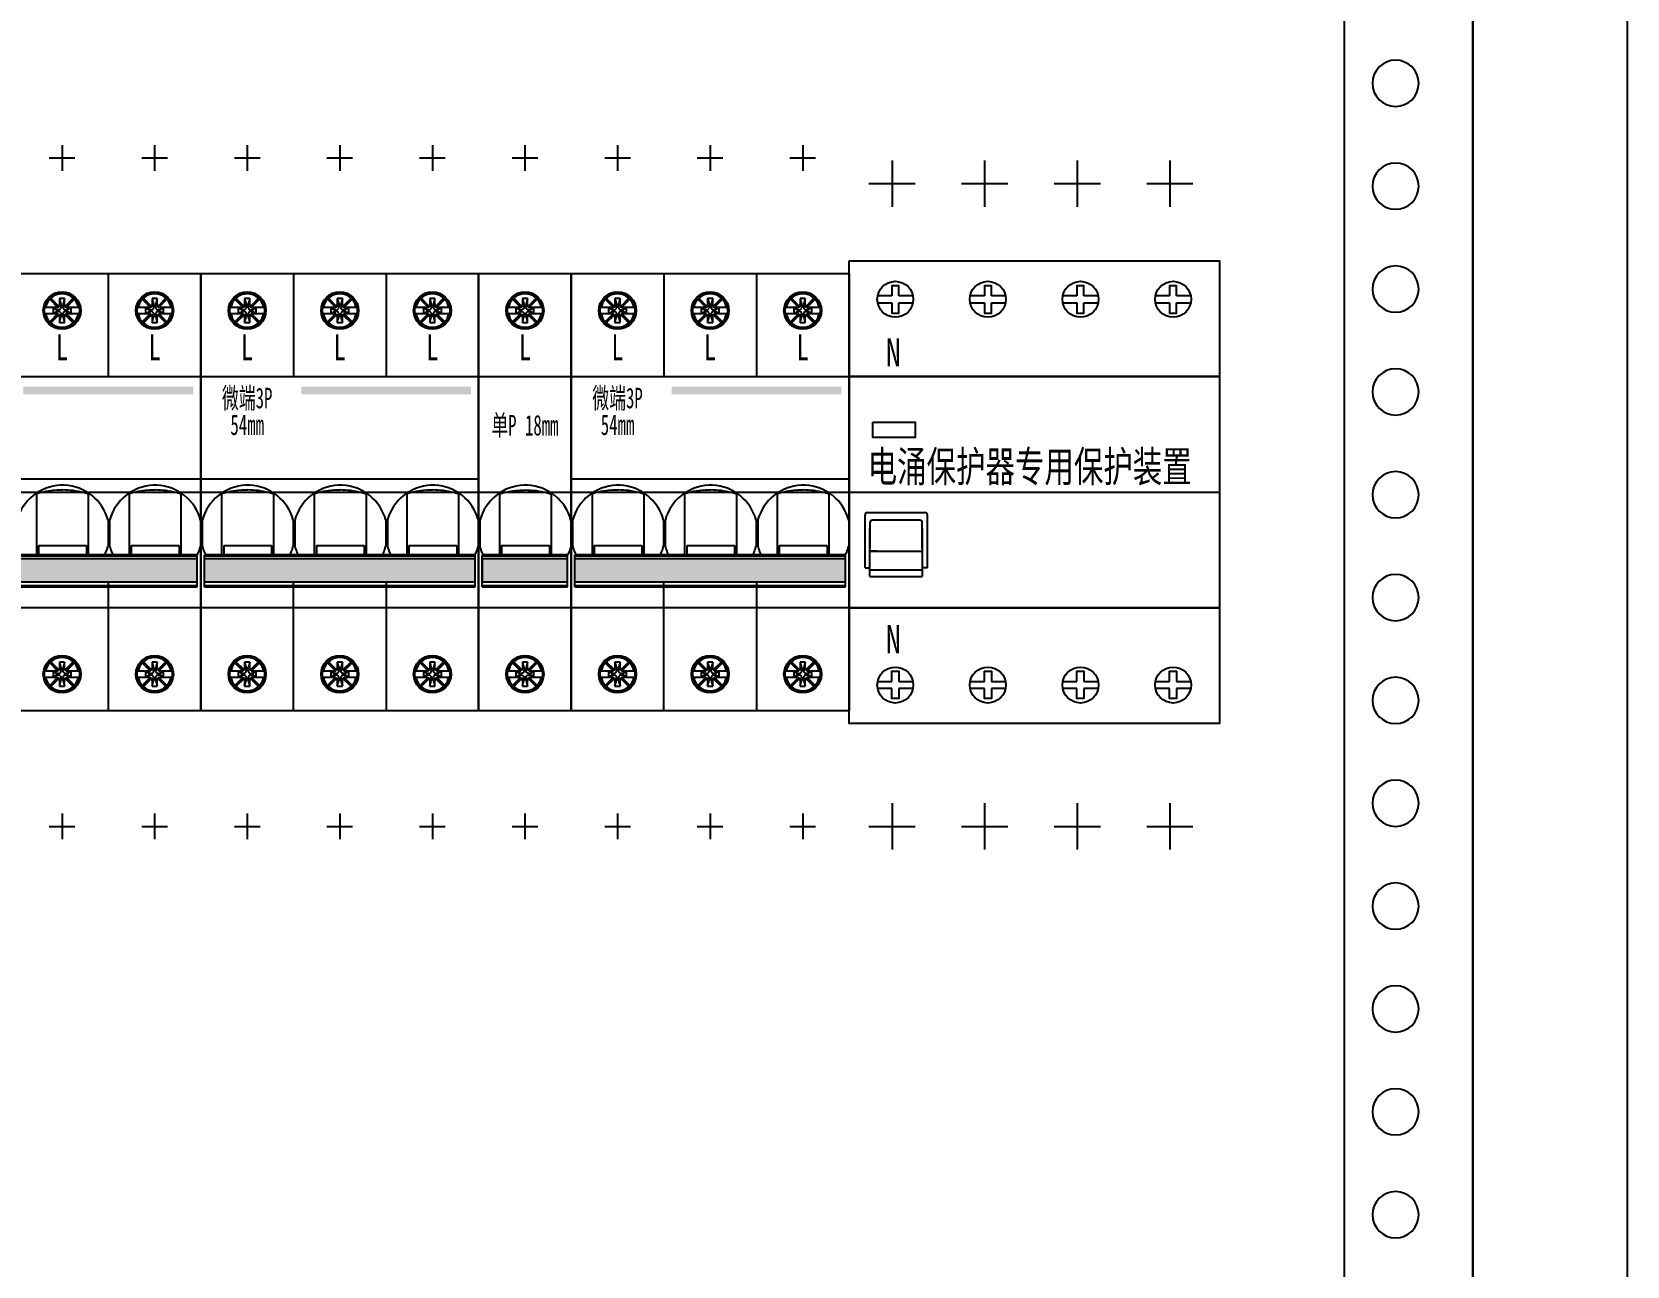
# Model space of a CAD drawing. Extents: x 1629190 to 1629790, y 398012 to 400212.
# Drawn here: x 1629479.8 to 1629789.9, y 398936.9 to 399176.9 of the extents above; entities that cross this region are included whole.
import ezdxf
from ezdxf.enums import TextEntityAlignment as Align

# ---------------------------------------------------------------- set-up
doc = ezdxf.new("R2010")
doc.units = 0
doc.header["$MEASUREMENT"] = 0
for name, color, linetype in [('dian', 7, 'Continuous'), ('LY-JS-BJ', 7, 'Continuous'), ('布置图', 20, 'Continuous'), ('照明平面设备层', 1, 'Continuous')]:
    doc.layers.add(name, color=color, linetype=linetype)
doc.styles.add('-宋体', font='', dxfattribs={"width": 0.65})
doc.styles.add('LY-SJ-元器件', font='', dxfattribs={"width": 0.6, "height": 4})
doc.styles.get('-宋体').set_extended_font_data('NSimSun')
doc.styles.get('LY-SJ-元器件').set_extended_font_data('SimSun')

# ---------------------------------------------------------------- blocks, each defined once
blk = doc.blocks.new('微端3P-54mm-2022.1')
h = blk.add_hatch(color=3)
h.dxf.hatch_style = 1
h.paths.add_polyline_path([(52.5, 19), (52.5, 20.5), (19.5, 20.5), (19.5, 19)])
h = blk.add_hatch(color=0)
h.dxf.hatch_style = 1
h.paths.add_polyline_path([(53.3, -17.47), (53.3, -12.97), (0.7, -12.97), (0.7, -17.47)])
at = {"color": 1}
for p, q in [((9, 67.5), (9, 62.5)), ((27, 67.5), (27, 62.5)), ((45, 67.5), (45, 62.5)), ((6.5, 65), (11.5, 65)), ((24.5, 65), (29.5, 65)), ((42.5, 65), (47.5, 65)), ((0, 0), (54, 0)), ((6.5, -65), (11.5, -65)), ((9, -62.5), (9, -67.5)), ((24.5, -65), (29.5, -65)), ((27, -62.5), (27, -67.5)), ((42.5, -65), (47.5, -65)), ((45, -62.5), (45, -67.5))]:
    blk.add_line(p, q, dxfattribs=at)
at = {"color": 0}
for p, q in [((0, -42.5), (0, 42.5)), ((0, 42.5), (54, 42.5)), ((18, 42.5), (18, 22.5)), ((36, 42.5), (36, 22.5)), ((54, 42.5), (54, -42.5)), ((0, 22.5), (54, 22.5)), ((54, 2.5), (0, 2.5)), ((18, -42.5), (18, -17.47)), ((36, -17.47), (36, -42.5)), ((54, -22.5), (0, -22.5)), ((54, -42.5), (0, -42.5))]:
    blk.add_line(p, q, dxfattribs=at)
at = {"color": 0, "linetype": 'Continuous', "lineweight": 25}
for p, q in [((6.7, 37.82), (6.49, 37.61)), ((6.49, 37.61), (6.6, 37.5)), ((6.6, 37.5), (8.15, 35.95)), ((6.81, 37.71), (6.7, 37.82)), ((8.39, 36.13), (6.81, 37.71)), ((8.5, 37.66), (8.5, 36.46)), ((8.5, 37.66), (8.85, 36.31)), ((9.5, 37.66), (8.5, 37.66)), ((9.5, 37.66), (9.15, 36.31)), ((9.5, 36.46), (9.5, 37.66)), ((11.19, 37.71), (9.61, 36.13)), ((9.85, 35.95), (11.4, 37.5)), ((11.3, 37.82), (11.19, 37.71)), ((11.51, 37.61), (11.3, 37.82)), ((11.4, 37.5), (11.51, 37.61)), ((24.7, 37.82), (24.49, 37.61)), ((24.49, 37.61), (24.6, 37.5)), ((24.6, 37.5), (26.15, 35.95)), ((24.81, 37.71), (24.7, 37.82)), ((26.39, 36.13), (24.81, 37.71)), ((27.5, 37.66), (26.5, 37.66)), ((26.5, 37.66), (26.5, 36.46)), ((26.5, 37.66), (26.85, 36.31)), ((27.5, 37.66), (27.15, 36.31)), ((27.5, 36.46), (27.5, 37.66)), ((29.19, 37.71), (27.61, 36.13)), ((27.85, 35.95), (29.4, 37.5)), ((29.3, 37.82), (29.19, 37.71)), ((29.51, 37.61), (29.3, 37.82)), ((29.4, 37.5), (29.51, 37.61)), ((42.7, 37.82), (42.49, 37.61)), ((42.49, 37.61), (42.6, 37.5)), ((42.6, 37.5), (44.15, 35.95)), ((42.81, 37.71), (42.7, 37.82)), ((44.39, 36.13), (42.81, 37.71)), ((44.5, 37.66), (44.85, 36.31)), ((45.5, 37.66), (44.5, 37.66)), ((44.5, 37.66), (44.5, 36.46)), ((45.5, 37.66), (45.15, 36.31)), ((45.5, 36.46), (45.5, 37.66)), ((47.19, 37.71), (45.61, 36.13)), ((45.85, 35.95), (47.4, 37.5)), ((47.3, 37.82), (47.19, 37.71)), ((47.51, 37.61), (47.3, 37.82)), ((47.4, 37.5), (47.51, 37.61)), ((5.58, 34.71), (7.95, 34.71)), ((7.95, 35.91), (5.59, 35.91)), ((8.15, 34.67), (6.6, 33.12)), ((6.81, 32.91), (8.39, 34.49)), ((7.25, 35.91), (7.25, 34.71)), ((7.25, 35.91), (8, 35.46)), ((7.25, 34.71), (8, 35.16)), ((8, 35.46), (8, 35.16)), ((8.25, 35.46), (8, 35.46)), ((8, 35.16), (8.25, 35.16)), ((8.5, 36.46), (8.85, 35.96)), ((8.5, 34.16), (8.85, 34.65)), ((8.5, 32.96), (8.85, 34.31)), ((8.5, 34.16), (8.5, 32.96)), ((9.15, 36.31), (8.85, 36.31)), ((8.85, 36.31), (8.85, 35.96)), ((8.85, 34.65), (8.85, 34.31)), ((8.85, 34.31), (9.15, 34.31)), ((9.5, 36.46), (9.15, 35.96)), ((9.15, 35.96), (9.15, 36.31)), ((9.5, 34.16), (9.15, 34.66)), ((9.15, 34.31), (9.15, 34.66)), ((9.15, 34.31), (9.5, 32.96)), ((9.5, 32.96), (9.5, 34.16)), ((9.61, 34.49), (11.19, 32.91)), ((10, 35.46), (9.75, 35.46)), ((9.75, 35.16), (10, 35.16)), ((11.4, 33.12), (9.85, 34.67)), ((10.75, 35.91), (10, 35.46)), ((10, 35.16), (10, 35.46)), ((10.75, 34.71), (10, 35.16)), ((12.42, 35.91), (10.05, 35.91)), ((10.05, 34.71), (12.41, 34.71)), ((10.75, 34.71), (10.75, 35.91)), ((23.58, 34.71), (25.95, 34.71)), ((25.95, 35.91), (23.59, 35.91)), ((26.15, 34.67), (24.6, 33.12)), ((24.81, 32.91), (26.39, 34.49)), ((25.25, 35.91), (25.25, 34.71)), ((25.25, 35.91), (26, 35.46)), ((25.25, 34.71), (26, 35.16)), ((26, 35.46), (26, 35.16)), ((26.25, 35.46), (26, 35.46)), ((26, 35.16), (26.25, 35.16)), ((26.5, 36.46), (26.85, 35.96)), ((26.5, 34.16), (26.85, 34.65)), ((26.5, 32.96), (26.85, 34.31)), ((26.5, 34.16), (26.5, 32.96)), ((26.85, 36.31), (26.85, 35.96)), ((27.15, 36.31), (26.85, 36.31)), ((26.85, 34.65), (26.85, 34.31)), ((26.85, 34.31), (27.15, 34.31)), ((27.5, 36.46), (27.15, 35.96)), ((27.15, 35.96), (27.15, 36.31)), ((27.15, 34.31), (27.15, 34.66)), ((27.5, 34.16), (27.15, 34.66)), ((27.15, 34.31), (27.5, 32.96)), ((27.5, 32.96), (27.5, 34.16)), ((27.61, 34.49), (29.19, 32.91)), ((28, 35.46), (27.75, 35.46)), ((27.75, 35.16), (28, 35.16)), ((29.4, 33.12), (27.85, 34.67)), ((28.75, 35.91), (28, 35.46)), ((28, 35.16), (28, 35.46)), ((28.75, 34.71), (28, 35.16)), ((30.42, 35.91), (28.05, 35.91)), ((28.05, 34.71), (30.41, 34.71)), ((28.75, 34.71), (28.75, 35.91)), ((41.58, 34.71), (43.95, 34.71)), ((43.95, 35.91), (41.59, 35.91)), ((44.15, 34.67), (42.6, 33.12)), ((42.81, 32.91), (44.39, 34.49)), ((43.25, 35.91), (43.25, 34.71)), ((43.25, 35.91), (44, 35.46)), ((43.25, 34.71), (44, 35.16)), ((44, 35.46), (44, 35.16)), ((44.25, 35.46), (44, 35.46)), ((44, 35.16), (44.25, 35.16)), ((44.5, 36.46), (44.85, 35.96)), ((44.5, 34.16), (44.85, 34.65)), ((44.5, 32.96), (44.85, 34.31)), ((44.5, 34.16), (44.5, 32.96)), ((44.85, 36.31), (44.85, 35.96)), ((45.15, 36.31), (44.85, 36.31)), ((44.85, 34.65), (44.85, 34.31)), ((44.85, 34.31), (45.15, 34.31)), ((45.5, 36.46), (45.15, 35.96)), ((45.15, 35.96), (45.15, 36.31)), ((45.15, 34.31), (45.15, 34.66)), ((45.5, 34.16), (45.15, 34.66)), ((45.15, 34.31), (45.5, 32.96)), ((45.5, 32.96), (45.5, 34.16)), ((45.61, 34.49), (47.19, 32.91)), ((46, 35.46), (45.75, 35.46)), ((45.75, 35.16), (46, 35.16)), ((47.4, 33.12), (45.85, 34.67)), ((46.75, 35.91), (46, 35.46)), ((46, 35.16), (46, 35.46)), ((46.75, 34.71), (46, 35.16)), ((48.42, 35.91), (46.05, 35.91)), ((46.05, 34.71), (48.41, 34.71)), ((46.75, 34.71), (46.75, 35.91)), ((6.6, 33.12), (6.49, 33.01)), ((6.49, 33.01), (6.7, 32.8)), ((6.7, 32.8), (6.81, 32.91)), ((8.5, 32.96), (9.5, 32.96)), ((9, 31.81), (9, 32.06)), ((11.19, 32.91), (11.3, 32.8)), ((11.3, 32.8), (11.51, 33.01)), ((11.51, 33.01), (11.4, 33.12)), ((24.6, 33.12), (24.49, 33.01)), ((24.49, 33.01), (24.7, 32.8)), ((24.7, 32.8), (24.81, 32.91)), ((26.5, 32.96), (27.5, 32.96)), ((27, 31.81), (27, 32.06)), ((29.19, 32.91), (29.3, 32.8)), ((29.3, 32.8), (29.51, 33.01)), ((29.51, 33.01), (29.4, 33.12)), ((42.6, 33.12), (42.49, 33.01)), ((42.49, 33.01), (42.7, 32.8)), ((42.7, 32.8), (42.81, 32.91)), ((44.5, 32.96), (45.5, 32.96)), ((45, 31.81), (45, 32.06)), ((47.19, 32.91), (47.3, 32.8)), ((47.3, 32.8), (47.51, 33.01)), ((47.51, 33.01), (47.4, 33.12)), ((4.1, -12.22), (4.1, -0.35)), ((14.1, -0.35), (14.1, -12.22)), ((22.1, -12.22), (22.1, -0.35)), ((32.1, -0.35), (32.1, -12.22)), ((40.1, -12.22), (40.1, -0.35)), ((50.1, -0.35), (50.1, -12.22)), ((0.25, -5.47), (0.25, -10.49)), ((17.95, -5.47), (17.95, -10.49)), ((18.25, -5.47), (18.25, -10.49)), ((35.95, -5.47), (35.95, -10.49)), ((36.25, -5.47), (36.25, -10.49)), ((53.95, -5.47), (53.95, -10.49)), ((53.3, -12.22), (0.7, -12.22)), ((0.7, -18.44), (0.7, -12.22)), ((4.45, -10.38), (4.45, -12.22)), ((4.45, -10.38), (13.75, -10.38)), ((13.75, -10.38), (13.75, -12.22)), ((22.45, -10.38), (22.45, -12.22)), ((22.45, -10.38), (31.75, -10.38)), ((31.75, -10.38), (31.75, -12.22)), ((40.45, -10.38), (40.45, -12.22)), ((40.45, -10.38), (49.75, -10.38)), ((49.75, -10.38), (49.75, -12.22)), ((53.3, -18.44), (53.3, -12.22)), ((53.3, -12.44), (0.7, -12.44)), ((53.3, -12.97), (0.7, -12.97)), ((0.7, -17.47), (53.3, -17.47)), ((0.7, -18.13), (53.3, -18.13)), ((0.7, -18.44), (53.3, -18.44)), ((6.7, -32.89), (6.49, -33.1)), ((6.49, -33.1), (6.6, -33.21)), ((6.6, -33.21), (8.15, -34.76)), ((6.81, -33), (6.7, -32.89)), ((8.39, -34.58), (6.81, -33)), ((8.5, -33.05), (8.85, -34.4)), ((9.5, -33.05), (8.5, -33.05)), ((8.5, -33.05), (8.5, -34.25)), ((9.5, -33.05), (9.15, -34.4)), ((9.5, -34.25), (9.5, -33.05)), ((11.19, -33), (9.61, -34.58)), ((9.85, -34.76), (11.4, -33.21)), ((11.3, -32.89), (11.19, -33)), ((11.51, -33.1), (11.3, -32.89)), ((11.4, -33.21), (11.51, -33.1)), ((24.7, -32.89), (24.49, -33.1)), ((24.49, -33.1), (24.6, -33.21)), ((24.6, -33.21), (26.15, -34.76)), ((24.81, -33), (24.7, -32.89)), ((26.39, -34.58), (24.81, -33)), ((26.5, -33.05), (26.5, -34.25)), ((27.5, -33.05), (26.5, -33.05)), ((26.5, -33.05), (26.85, -34.4)), ((27.5, -33.05), (27.15, -34.4)), ((27.5, -34.25), (27.5, -33.05)), ((29.19, -33), (27.61, -34.58)), ((27.85, -34.76), (29.4, -33.21)), ((29.3, -32.89), (29.19, -33)), ((29.51, -33.1), (29.3, -32.89)), ((29.4, -33.21), (29.51, -33.1)), ((42.7, -32.89), (42.49, -33.1)), ((42.49, -33.1), (42.6, -33.21)), ((42.6, -33.21), (44.15, -34.76)), ((42.81, -33), (42.7, -32.89)), ((44.39, -34.58), (42.81, -33)), ((44.5, -33.05), (44.85, -34.4)), ((45.5, -33.05), (44.5, -33.05)), ((44.5, -33.05), (44.5, -34.25)), ((45.5, -33.05), (45.15, -34.4)), ((45.5, -34.25), (45.5, -33.05)), ((47.19, -33), (45.61, -34.58)), ((45.85, -34.76), (47.4, -33.21)), ((47.3, -32.89), (47.19, -33)), ((47.51, -33.1), (47.3, -32.89)), ((47.4, -33.21), (47.51, -33.1)), ((5.58, -36), (7.95, -36)), ((7.95, -34.8), (5.59, -34.8)), ((8.15, -36.04), (6.6, -37.59)), ((6.81, -37.8), (8.39, -36.22)), ((7.25, -34.8), (7.25, -36)), ((7.25, -34.8), (8, -35.25)), ((7.25, -36), (8, -35.55)), ((8, -35.25), (8, -35.55)), ((8.25, -35.25), (8, -35.25)), ((8, -35.55), (8.25, -35.55)), ((8.5, -34.25), (8.85, -34.75)), ((8.5, -36.55), (8.85, -36.05)), ((8.5, -37.75), (8.85, -36.4)), ((8.5, -36.55), (8.5, -37.75)), ((9.15, -34.4), (8.85, -34.4)), ((8.85, -34.4), (8.85, -34.75)), ((8.85, -36.05), (8.85, -36.4)), ((8.85, -36.4), (9.15, -36.4)), ((9.5, -34.25), (9.15, -34.75)), ((9.15, -34.75), (9.15, -34.4)), ((9.5, -36.55), (9.15, -36.05)), ((9.15, -36.4), (9.15, -36.05)), ((9.15, -36.4), (9.5, -37.75)), ((9.5, -37.75), (9.5, -36.55)), ((9.61, -36.22), (11.19, -37.8)), ((10, -35.25), (9.75, -35.25)), ((9.75, -35.55), (10, -35.55)), ((11.4, -37.59), (9.85, -36.04)), ((10.75, -34.8), (10, -35.25)), ((10, -35.55), (10, -35.25)), ((10.75, -36), (10, -35.55)), ((12.42, -34.8), (10.05, -34.8)), ((10.05, -36), (12.41, -36)), ((10.75, -36), (10.75, -34.8)), ((23.58, -36), (25.95, -36)), ((25.95, -34.8), (23.59, -34.8)), ((26.15, -36.04), (24.6, -37.59)), ((24.81, -37.8), (26.39, -36.22)), ((25.25, -34.8), (25.25, -36)), ((25.25, -34.8), (26, -35.25)), ((25.25, -36), (26, -35.55)), ((26, -35.25), (26, -35.55)), ((26.25, -35.25), (26, -35.25)), ((26, -35.55), (26.25, -35.55)), ((26.5, -34.25), (26.85, -34.75)), ((26.5, -36.55), (26.85, -36.05)), ((26.5, -37.75), (26.85, -36.4)), ((26.5, -36.55), (26.5, -37.75)), ((27.15, -34.4), (26.85, -34.4)), ((26.85, -34.4), (26.85, -34.75)), ((26.85, -36.05), (26.85, -36.4)), ((26.85, -36.4), (27.15, -36.4)), ((27.5, -34.25), (27.15, -34.75)), ((27.15, -34.75), (27.15, -34.4)), ((27.15, -36.4), (27.15, -36.05)), ((27.5, -36.55), (27.15, -36.05)), ((27.15, -36.4), (27.5, -37.75)), ((27.5, -37.75), (27.5, -36.55)), ((27.61, -36.22), (29.19, -37.8)), ((28, -35.25), (27.75, -35.25)), ((27.75, -35.55), (28, -35.55)), ((29.4, -37.59), (27.85, -36.04)), ((28.75, -34.8), (28, -35.25)), ((28, -35.55), (28, -35.25)), ((28.75, -36), (28, -35.55)), ((30.42, -34.8), (28.05, -34.8)), ((28.05, -36), (30.41, -36)), ((28.75, -36), (28.75, -34.8)), ((41.58, -36), (43.95, -36)), ((43.95, -34.8), (41.59, -34.8)), ((44.15, -36.04), (42.6, -37.59)), ((42.81, -37.8), (44.39, -36.22)), ((43.25, -34.8), (44, -35.25)), ((43.25, -34.8), (43.25, -36)), ((43.25, -36), (44, -35.55)), ((44, -35.25), (44, -35.55)), ((44.25, -35.25), (44, -35.25)), ((44, -35.55), (44.25, -35.55)), ((44.5, -34.25), (44.85, -34.75)), ((44.5, -36.55), (44.85, -36.05)), ((44.5, -37.75), (44.85, -36.4)), ((44.5, -36.55), (44.5, -37.75)), ((44.85, -34.4), (44.85, -34.75)), ((45.15, -34.4), (44.85, -34.4)), ((44.85, -36.05), (44.85, -36.4)), ((44.85, -36.4), (45.15, -36.4)), ((45.5, -34.25), (45.15, -34.75)), ((45.15, -34.75), (45.15, -34.4)), ((45.15, -36.4), (45.15, -36.05)), ((45.5, -36.55), (45.15, -36.05)), ((45.15, -36.4), (45.5, -37.75)), ((45.5, -37.75), (45.5, -36.55)), ((45.61, -36.22), (47.19, -37.8)), ((46, -35.25), (45.75, -35.25)), ((45.75, -35.55), (46, -35.55)), ((47.4, -37.59), (45.85, -36.04)), ((46.75, -34.8), (46, -35.25)), ((46, -35.55), (46, -35.25)), ((46.75, -36), (46, -35.55)), ((48.42, -34.8), (46.05, -34.8)), ((46.05, -36), (48.41, -36)), ((46.75, -36), (46.75, -34.8)), ((6.6, -37.59), (6.49, -37.7)), ((6.49, -37.7), (6.7, -37.91)), ((6.7, -37.91), (6.81, -37.8)), ((8.5, -37.75), (9.5, -37.75)), ((9, -38.9), (9, -38.65)), ((11.19, -37.8), (11.3, -37.91)), ((11.3, -37.91), (11.51, -37.7)), ((11.51, -37.7), (11.4, -37.59)), ((24.6, -37.59), (24.49, -37.7)), ((24.49, -37.7), (24.7, -37.91)), ((24.7, -37.91), (24.81, -37.8)), ((26.5, -37.75), (27.5, -37.75)), ((27, -38.9), (27, -38.65)), ((29.19, -37.8), (29.3, -37.91)), ((29.3, -37.91), (29.51, -37.7)), ((29.51, -37.7), (29.4, -37.59)), ((42.6, -37.59), (42.49, -37.7)), ((42.49, -37.7), (42.7, -37.91)), ((42.7, -37.91), (42.81, -37.8)), ((44.5, -37.75), (45.5, -37.75)), ((45, -38.9), (45, -38.65)), ((47.19, -37.8), (47.3, -37.91)), ((47.3, -37.91), (47.51, -37.7)), ((47.51, -37.7), (47.4, -37.59))]:
    blk.add_line(p, q, dxfattribs=at)
at = {"color": 0}
for centre, radius in [((9, 35.31), 3.64), ((9, 35.31), 3.39), ((27, 35.31), 3.64), ((27, 35.31), 3.39), ((45, 35.31), 3.64), ((45, 35.31), 3.39), ((9, -35.4), 3.64), ((9, -35.4), 3.39), ((27, -35.4), 3.64), ((27, -35.4), 3.39), ((45, -35.4), 3.64), ((45, -35.4), 3.39)]:
    blk.add_circle(centre, radius, dxfattribs=at)
at = {"color": 0, "linetype": 'Continuous', "lineweight": 25}
for centre in [(9, 35.31), (27, 35.31), (45, 35.31), (9, -35.4), (27, -35.4), (45, -35.4)]:
    blk.add_circle(centre, 3.5, dxfattribs=at)
for centre, radius, start, end in [((9, 35.31), 3.25, 137.6454, 169.3613), ((9, 35.31), 3.25, 47.6454, 132.3546), ((9, 35.31), 3.25, 10.6387, 42.3546), ((27, 35.31), 3.25, 137.6454, 169.3613), ((27, 35.31), 3.25, 47.6454, 132.3546), ((27, 35.31), 3.25, 10.6387, 42.3546), ((45, 35.31), 3.25, 137.6454, 169.3613), ((45, 35.31), 3.25, 47.6454, 132.3546), ((45, 35.31), 3.25, 10.6387, 42.3546), ((9, 35.31), 3.25, 190.6387, 222.3546), ((7.95, 36.46), 0.552, 270, 360), ((7.95, 34.16), 0.552, 0, 90), ((8.06, 37.76), 2.31, 274.6869, 276.011), ((8.06, 32.85), 2.31, 83.234, 85.2255), ((8.18, 36.73), 1.27, 275.7409, 278.1372), ((8.23, 34.32), 0.834, 77.8753, 83.3489), ((8.25, 36.21), 0.747, 278.1332, 282.1859), ((8.31, 35.96), 0.494, 282.0203, 298.836), ((8.3, 34.65), 0.5, 58.0737, 77.8061), ((8.23, 36.09), 0.641, 299.0084, 316.9423), ((8.23, 34.53), 0.636, 37.8376, 58.3835), ((8.33, 36), 0.506, 316.5183, 337.4465), ((8.35, 34.62), 0.49, 22.029, 37.4855), ((8.03, 36.13), 0.834, 337.6013, 343.0532), ((8.11, 34.52), 0.747, 18.1694, 22.2379), ((7.61, 34.36), 1.27, 15.7681, 18.1735), ((6.62, 36.56), 2.31, 342.9388, 344.9228), ((6.61, 34.07), 2.31, 14.7102, 16.0393), ((11.38, 36.56), 2.31, 195.0773, 196.4013), ((11.38, 34.06), 2.31, 162.9388, 164.9228), ((10.39, 36.26), 1.27, 196.1312, 198.5273), ((9.97, 34.49), 0.834, 157.6013, 163.0532), ((9.89, 36.09), 0.747, 198.5233, 202.5755), ((9.65, 35.99), 0.49, 202.3673, 217.7617), ((9.67, 34.62), 0.506, 136.5183, 157.4465), ((9.77, 36.09), 0.636, 218.1132, 238.5766), ((9.77, 34.53), 0.641, 119.0082, 136.9423), ((9.7, 35.97), 0.5, 238.269, 257.922), ((9.69, 34.65), 0.494, 102.021, 118.8359), ((10.05, 36.46), 0.552, 180, 270), ((10.05, 34.16), 0.552, 90, 180), ((9.77, 36.3), 0.834, 257.9903, 263.442), ((9.75, 34.41), 0.747, 98.1342, 102.1867), ((9.82, 33.89), 1.27, 95.7421, 98.1383), ((9.94, 37.76), 2.31, 263.3277, 265.3115), ((9.94, 32.85), 2.31, 94.6881, 96.0122), ((9, 35.31), 3.25, 317.6454, 349.3613), ((27, 35.31), 3.25, 190.6387, 222.3546), ((25.95, 36.46), 0.552, 270, 360), ((25.95, 34.16), 0.552, 0, 90), ((26.06, 37.76), 2.31, 274.6869, 276.011), ((26.06, 32.85), 2.31, 83.234, 85.2255), ((26.18, 36.73), 1.27, 275.7409, 278.1372), ((26.23, 34.32), 0.834, 77.8753, 83.3489), ((26.25, 36.21), 0.747, 278.1332, 282.1859), ((26.31, 35.96), 0.494, 282.0203, 298.836), ((26.3, 34.65), 0.5, 58.0737, 77.8061), ((26.23, 36.09), 0.641, 299.0084, 316.9423), ((26.23, 34.53), 0.636, 37.8376, 58.3835), ((26.33, 36), 0.506, 316.5183, 337.4465), ((26.35, 34.62), 0.49, 22.029, 37.4855), ((26.03, 36.13), 0.834, 337.6013, 343.0532), ((26.11, 34.52), 0.747, 18.1694, 22.2379), ((25.61, 34.36), 1.27, 15.7681, 18.1735), ((24.62, 36.56), 2.31, 342.9388, 344.9228), ((24.61, 34.07), 2.31, 14.7102, 16.0393), ((29.38, 36.56), 2.31, 195.0773, 196.4013), ((29.38, 34.06), 2.31, 162.9388, 164.9228), ((28.39, 36.26), 1.27, 196.1312, 198.5273), ((27.97, 34.49), 0.834, 157.6013, 163.0532), ((27.89, 36.09), 0.747, 198.5233, 202.5755), ((27.65, 35.99), 0.49, 202.3673, 217.7617), ((27.67, 34.62), 0.506, 136.5183, 157.4465), ((27.77, 36.09), 0.636, 218.1132, 238.5766), ((27.77, 34.53), 0.641, 119.0082, 136.9423), ((27.7, 35.97), 0.5, 238.269, 257.922), ((27.69, 34.65), 0.494, 102.021, 118.8359), ((28.05, 36.46), 0.552, 180, 270), ((28.05, 34.16), 0.552, 90, 180), ((27.77, 36.3), 0.834, 257.9903, 263.442), ((27.75, 34.41), 0.747, 98.1342, 102.1867), ((27.82, 33.89), 1.27, 95.7421, 98.1383), ((27.94, 37.76), 2.31, 263.3277, 265.3115), ((27.94, 32.85), 2.31, 94.6881, 96.0122), ((27, 35.31), 3.25, 317.6454, 349.3613), ((45, 35.31), 3.25, 190.6387, 222.3546), ((43.95, 36.46), 0.552, 270, 360), ((43.95, 34.16), 0.552, 0, 90), ((44.06, 37.76), 2.31, 274.6869, 276.011), ((44.06, 32.85), 2.31, 83.234, 85.2255), ((44.18, 36.73), 1.27, 275.7409, 278.1372), ((44.23, 34.32), 0.834, 77.8753, 83.3489), ((44.25, 36.21), 0.747, 278.1332, 282.1859), ((44.31, 35.96), 0.494, 282.0203, 298.836), ((44.3, 34.65), 0.5, 58.0737, 77.8061), ((44.23, 36.09), 0.641, 299.0084, 316.9423), ((44.23, 34.53), 0.636, 37.8376, 58.3835), ((44.33, 36), 0.506, 316.5183, 337.4465), ((44.35, 34.62), 0.49, 22.029, 37.4855), ((44.03, 36.13), 0.834, 337.6013, 343.0532), ((44.11, 34.52), 0.747, 18.1694, 22.2379), ((43.61, 34.36), 1.27, 15.7681, 18.1735), ((42.62, 36.56), 2.31, 342.9388, 344.9228), ((42.61, 34.07), 2.31, 14.7102, 16.0393), ((47.38, 36.56), 2.31, 195.0773, 196.4013), ((47.38, 34.06), 2.31, 162.9388, 164.9228), ((46.39, 36.26), 1.27, 196.1312, 198.5273), ((45.97, 34.49), 0.834, 157.6013, 163.0532), ((45.89, 36.09), 0.747, 198.5233, 202.5755), ((45.65, 35.99), 0.49, 202.3673, 217.7617), ((45.67, 34.62), 0.506, 136.5183, 157.4465), ((45.77, 36.09), 0.636, 218.1132, 238.5766), ((45.77, 34.53), 0.641, 119.0082, 136.9423), ((45.7, 35.97), 0.5, 238.269, 257.922), ((45.69, 34.65), 0.494, 102.021, 118.8359), ((46.05, 36.46), 0.552, 180, 270), ((46.05, 34.16), 0.552, 90, 180), ((45.77, 36.3), 0.834, 257.9903, 263.442), ((45.75, 34.41), 0.747, 98.1342, 102.1867), ((45.82, 33.89), 1.27, 95.7421, 98.1383), ((45.94, 37.76), 2.31, 263.3277, 265.3115), ((45.94, 32.85), 2.31, 94.6881, 96.0122), ((45, 35.31), 3.25, 317.6454, 349.3613), ((9, 35.31), 3.25, 227.6454, 312.3546), ((27, 35.31), 3.25, 227.6454, 312.3546), ((45, 35.31), 3.25, 227.6454, 312.3546), ((9.14, -7.83), 9.19, 87.8849, 160.4296), ((8.91, -15.23), 15.64, 94.6966, 107.9265), ((9.1, -16.72), 17.13, 89.9904, 94.9002), ((9.13, -16.15), 16.57, 75.7297, 90.1184), ((9.04, -7.86), 9.23, 15.0474, 87.2502), ((27.14, -7.83), 9.19, 87.8849, 160.4296), ((26.91, -15.23), 15.64, 94.6966, 107.9265), ((27.1, -16.72), 17.13, 89.9904, 94.9002), ((27.13, -16.15), 16.57, 75.7297, 90.1184), ((27.04, -7.86), 9.23, 15.0474, 87.2502), ((45.14, -7.83), 9.19, 87.8849, 160.4296), ((44.91, -15.23), 15.64, 94.6966, 107.9265), ((45.1, -16.72), 17.13, 89.9904, 94.9002), ((45.13, -16.15), 16.57, 75.7297, 90.1184), ((45.04, -7.86), 9.23, 15.0474, 87.2502), ((10, -12.56), 12.88, 72.7867, 75.5196), ((5.82, -26.43), 27.36, 72.3845, 73.0215), ((28, -12.56), 12.88, 72.7867, 75.5196), ((23.82, -26.43), 27.36, 72.3845, 73.0215), ((46, -12.56), 12.88, 72.7867, 75.5196), ((41.82, -26.43), 27.36, 72.3845, 73.0215), ((9.37, -7.98), 9.46, 160.057, 164.6179), ((27.37, -7.98), 9.46, 160.057, 164.6179), ((45.37, -7.98), 9.46, 160.057, 164.6179), ((29.64, -1.83), 30.64, 196.4297, 196.8694), ((16.57, -5.82), 16.98, 196.781, 197.5735), ((10.04, -7.88), 10.13, 197.5731, 198.8992), ((6.94, -8.95), 6.85, 198.859, 201.3043), ((4.95, -9.74), 4.71, 201.1482, 208.2485), ((13.72, -5.01), 14.67, 208.3279, 209.4703), ((7.43, -6.37), 11.43, 329.2292, 329.8147), ((13.65, -9.95), 4.27, 329.3774, 337.9794), ((11.23, -8.97), 6.88, 337.958, 342.3373), ((5.6, -7.13), 12.8, 342.1258, 343.1767), ((-11.74, -1.89), 30.91, 343.1981, 343.8522), ((47.64, -1.83), 30.64, 196.4297, 196.8694), ((34.57, -5.82), 16.98, 196.781, 197.5735), ((28.04, -7.88), 10.13, 197.5731, 198.8992), ((24.94, -8.95), 6.85, 198.859, 201.3043), ((22.95, -9.74), 4.71, 201.1482, 208.2485), ((31.72, -5.01), 14.67, 208.3279, 209.4703), ((25.43, -6.37), 11.43, 329.2292, 329.8147), ((31.65, -9.95), 4.27, 329.3774, 337.9794), ((29.23, -8.97), 6.88, 337.958, 342.3373), ((23.6, -7.13), 12.8, 342.1258, 343.1767), ((6.26, -1.89), 30.91, 343.1981, 343.8522), ((65.64, -1.83), 30.64, 196.4297, 196.8694), ((52.57, -5.82), 16.98, 196.781, 197.5735), ((46.04, -7.88), 10.13, 197.5731, 198.8992), ((42.94, -8.95), 6.85, 198.859, 201.3043), ((40.95, -9.74), 4.71, 201.1482, 208.2485), ((49.72, -5.01), 14.67, 208.3279, 209.4703), ((43.43, -6.37), 11.43, 329.2292, 329.8147), ((49.65, -9.95), 4.27, 329.3774, 337.9794), ((47.23, -8.97), 6.88, 337.958, 342.3373), ((41.6, -7.13), 12.8, 342.1258, 343.1767), ((24.26, -1.89), 30.91, 343.1981, 343.8522), ((9, -35.4), 3.25, 137.6454, 169.3613), ((9, -35.4), 3.25, 47.6454, 132.3546), ((9, -35.4), 3.25, 10.6387, 42.3546), ((27, -35.4), 3.25, 137.6454, 169.3613), ((27, -35.4), 3.25, 47.6454, 132.3546), ((27, -35.4), 3.25, 10.6387, 42.3546), ((45, -35.4), 3.25, 137.6454, 169.3613), ((45, -35.4), 3.25, 47.6454, 132.3546), ((45, -35.4), 3.25, 10.6387, 42.3546), ((9, -35.4), 3.25, 190.6387, 222.3546), ((7.95, -34.25), 0.552, 270, 360), ((7.95, -36.55), 0.552, 0, 90), ((8.06, -32.94), 2.31, 274.6869, 276.011), ((8.06, -37.85), 2.31, 83.234, 85.2255), ((8.18, -33.98), 1.27, 275.7409, 278.1372), ((8.23, -36.39), 0.834, 77.8753, 83.3489), ((8.25, -34.5), 0.747, 278.1332, 282.1859), ((8.31, -34.74), 0.494, 282.0203, 298.836), ((8.3, -36.06), 0.5, 58.0737, 77.8061), ((8.23, -34.62), 0.641, 299.0084, 316.9423), ((8.23, -36.18), 0.636, 37.8376, 58.3835), ((8.33, -34.71), 0.506, 316.5183, 337.4465), ((8.35, -36.08), 0.49, 22.029, 37.4855), ((8.03, -34.58), 0.834, 337.6013, 343.0532), ((8.11, -36.18), 0.747, 18.1694, 22.2379), ((7.61, -36.35), 1.27, 15.7681, 18.1735), ((6.62, -34.15), 2.31, 342.9388, 344.9228), ((6.61, -36.64), 2.31, 14.7102, 16.0393), ((11.38, -34.15), 2.31, 195.0773, 196.4013), ((11.38, -36.65), 2.31, 162.9388, 164.9228), ((10.39, -34.45), 1.27, 196.1312, 198.5273), ((9.97, -36.21), 0.834, 157.6013, 163.0532), ((9.89, -34.61), 0.747, 198.5233, 202.5755), ((9.65, -34.71), 0.49, 202.3673, 217.7617), ((9.67, -36.09), 0.506, 136.5183, 157.4465), ((9.77, -34.62), 0.636, 218.1132, 238.5766), ((9.77, -36.18), 0.641, 119.0082, 136.9423), ((9.7, -34.74), 0.5, 238.269, 257.922), ((9.69, -36.05), 0.494, 102.021, 118.8359), ((10.05, -34.25), 0.552, 180, 270), ((10.05, -36.55), 0.552, 90, 180), ((9.77, -34.41), 0.834, 257.9903, 263.442), ((9.75, -36.3), 0.747, 98.1342, 102.1867), ((9.82, -36.82), 1.27, 95.7421, 98.1383), ((9.94, -32.94), 2.31, 263.3277, 265.3115), ((9.94, -37.85), 2.31, 94.6881, 96.0122), ((9, -35.4), 3.25, 317.6454, 349.3613), ((27, -35.4), 3.25, 190.6387, 222.3546), ((25.95, -34.25), 0.552, 270, 360), ((25.95, -36.55), 0.552, 0, 90), ((26.06, -32.94), 2.31, 274.6869, 276.011), ((26.06, -37.85), 2.31, 83.234, 85.2255), ((26.18, -33.98), 1.27, 275.7409, 278.1372), ((26.23, -36.39), 0.834, 77.8753, 83.3489), ((26.25, -34.5), 0.747, 278.1332, 282.1859), ((26.31, -34.74), 0.494, 282.0203, 298.836), ((26.3, -36.06), 0.5, 58.0737, 77.8061), ((26.23, -34.62), 0.641, 299.0084, 316.9423), ((26.23, -36.18), 0.636, 37.8376, 58.3835), ((26.33, -34.71), 0.506, 316.5183, 337.4465), ((26.35, -36.08), 0.49, 22.029, 37.4855), ((26.03, -34.58), 0.834, 337.6013, 343.0532), ((26.11, -36.18), 0.747, 18.1694, 22.2379), ((25.61, -36.35), 1.27, 15.7681, 18.1735), ((24.62, -34.15), 2.31, 342.9388, 344.9228), ((24.61, -36.64), 2.31, 14.7102, 16.0393), ((29.38, -34.15), 2.31, 195.0773, 196.4013), ((29.38, -36.65), 2.31, 162.9388, 164.9228), ((28.39, -34.45), 1.27, 196.1312, 198.5273), ((27.97, -36.21), 0.834, 157.6013, 163.0532), ((27.89, -34.61), 0.747, 198.5233, 202.5755), ((27.65, -34.71), 0.49, 202.3673, 217.7617), ((27.67, -36.09), 0.506, 136.5183, 157.4465), ((27.77, -34.62), 0.636, 218.1132, 238.5766), ((27.77, -36.18), 0.641, 119.0082, 136.9423), ((27.7, -34.74), 0.5, 238.269, 257.922), ((27.69, -36.05), 0.494, 102.021, 118.8359), ((28.05, -34.25), 0.552, 180, 270), ((28.05, -36.55), 0.552, 90, 180), ((27.77, -34.41), 0.834, 257.9903, 263.442), ((27.75, -36.3), 0.747, 98.1342, 102.1867), ((27.82, -36.82), 1.27, 95.7421, 98.1383), ((27.94, -32.94), 2.31, 263.3277, 265.3115), ((27.94, -37.85), 2.31, 94.6881, 96.0122), ((27, -35.4), 3.25, 317.6454, 349.3613), ((45, -35.4), 3.25, 190.6387, 222.3546), ((43.95, -34.25), 0.552, 270, 360), ((43.95, -36.55), 0.552, 0, 90), ((44.06, -32.94), 2.31, 274.6869, 276.011), ((44.06, -37.85), 2.31, 83.234, 85.2255), ((44.18, -33.98), 1.27, 275.7409, 278.1372), ((44.23, -36.39), 0.834, 77.8753, 83.3489), ((44.25, -34.5), 0.747, 278.1332, 282.1859), ((44.31, -34.74), 0.494, 282.0203, 298.836), ((44.3, -36.06), 0.5, 58.0737, 77.8061), ((44.23, -34.62), 0.641, 299.0084, 316.9423), ((44.23, -36.18), 0.636, 37.8376, 58.3835), ((44.33, -34.71), 0.506, 316.5183, 337.4465), ((44.35, -36.08), 0.49, 22.029, 37.4855), ((44.03, -34.58), 0.834, 337.6013, 343.0532), ((44.11, -36.18), 0.747, 18.1694, 22.2379), ((43.61, -36.35), 1.27, 15.7681, 18.1735), ((42.62, -34.15), 2.31, 342.9388, 344.9228), ((42.61, -36.64), 2.31, 14.7102, 16.0393), ((47.38, -34.15), 2.31, 195.0773, 196.4013), ((47.38, -36.65), 2.31, 162.9388, 164.9228), ((46.39, -34.45), 1.27, 196.1312, 198.5273), ((45.97, -36.21), 0.834, 157.6013, 163.0532), ((45.89, -34.61), 0.747, 198.5233, 202.5755), ((45.65, -34.71), 0.49, 202.3673, 217.7617), ((45.67, -36.09), 0.506, 136.5183, 157.4465), ((45.77, -34.62), 0.636, 218.1132, 238.5766), ((45.77, -36.18), 0.641, 119.0082, 136.9423), ((45.7, -34.74), 0.5, 238.269, 257.922), ((45.69, -36.05), 0.494, 102.021, 118.8359), ((46.05, -34.25), 0.552, 180, 270), ((46.05, -36.55), 0.552, 90, 180), ((45.77, -34.41), 0.834, 257.9903, 263.442), ((45.75, -36.3), 0.747, 98.1342, 102.1867), ((45.82, -36.82), 1.27, 95.7421, 98.1383), ((45.94, -32.94), 2.31, 263.3277, 265.3115), ((45.94, -37.85), 2.31, 94.6881, 96.0122), ((45, -35.4), 3.25, 317.6454, 349.3613), ((9, -35.4), 3.25, 227.6454, 312.3546), ((27, -35.4), 3.25, 227.6454, 312.3546), ((45, -35.4), 3.25, 227.6454, 312.3546)]:
    blk.add_arc(centre, radius, start, end, dxfattribs=at)
at = {"color": 0, "style": 'LY-SJ-元器件', "width": 0.7}
for p in [(9, 28.16), (27, 28.16), (45, 28.16)]:
    blk.add_text('L', height=5, dxfattribs=at).set_placement(p, align=Align.MIDDLE)
at = {"color": 1, "style": 'LY-SJ-元器件', "width": 0.6}
for s, p in [('微端3P', (9, 18.37)), ('54mm', (9, 13.08))]:
    blk.add_text(s, height=4, dxfattribs=at).set_placement(p, align=Align.MIDDLE)
blk = doc.blocks.new('微端1P-18mm-2022.1')
h = blk.add_hatch(color=0)
h.dxf.hatch_style = 1
h.paths.add_polyline_path([(17.3, -17.47), (17.3, -12.97), (0.7, -12.97), (0.7, -17.47)])
at = {"color": 1}
for p, q in [((9, 67.5), (9, 62.5)), ((6.5, 65), (11.5, 65)), ((0, 0), (18, 0)), ((6.5, -65), (11.5, -65)), ((9, -62.5), (9, -67.5))]:
    blk.add_line(p, q, dxfattribs=at)
at = {"color": 0}
for p, q in [((0, -42.5), (0, 42.5)), ((0, 42.5), (18, 42.5)), ((18, 42.5), (18, -42.5)), ((0, 22.5), (18, 22.5)), ((18, -22.5), (0, -22.5)), ((18, -42.5), (0, -42.5))]:
    blk.add_line(p, q, dxfattribs=at)
at = {"color": 0, "linetype": 'Continuous', "lineweight": 25}
for p, q in [((6.7, 37.82), (6.49, 37.61)), ((6.49, 37.61), (6.6, 37.5)), ((6.6, 37.5), (8.15, 35.95)), ((6.81, 37.71), (6.7, 37.82)), ((8.39, 36.13), (6.81, 37.71)), ((8.5, 37.66), (8.85, 36.31)), ((8.5, 37.66), (8.5, 36.46)), ((9.5, 37.66), (8.5, 37.66)), ((9.5, 37.66), (9.15, 36.31)), ((9.5, 36.46), (9.5, 37.66)), ((11.19, 37.71), (9.61, 36.13)), ((9.85, 35.95), (11.4, 37.5)), ((11.3, 37.82), (11.19, 37.71)), ((11.51, 37.61), (11.3, 37.82)), ((11.4, 37.5), (11.51, 37.61)), ((5.58, 34.71), (7.95, 34.71)), ((7.95, 35.91), (5.59, 35.91)), ((8.15, 34.67), (6.6, 33.12)), ((6.81, 32.91), (8.39, 34.49)), ((7.25, 35.91), (7.25, 34.71)), ((7.25, 35.91), (8, 35.46)), ((7.25, 34.71), (8, 35.16)), ((8, 35.46), (8, 35.16)), ((8.25, 35.46), (8, 35.46)), ((8, 35.16), (8.25, 35.16)), ((8.5, 36.46), (8.85, 35.96)), ((8.5, 34.16), (8.85, 34.65)), ((8.5, 32.96), (8.85, 34.31)), ((8.5, 34.16), (8.5, 32.96)), ((9.15, 36.31), (8.85, 36.31)), ((8.85, 36.31), (8.85, 35.96)), ((8.85, 34.65), (8.85, 34.31)), ((8.85, 34.31), (9.15, 34.31)), ((9.5, 36.46), (9.15, 35.96)), ((9.15, 35.96), (9.15, 36.31)), ((9.15, 34.31), (9.15, 34.66)), ((9.5, 34.16), (9.15, 34.66)), ((9.15, 34.31), (9.5, 32.96)), ((9.5, 32.96), (9.5, 34.16)), ((9.61, 34.49), (11.19, 32.91)), ((10, 35.46), (9.75, 35.46)), ((9.75, 35.16), (10, 35.16)), ((11.4, 33.12), (9.85, 34.67)), ((10.75, 35.91), (10, 35.46)), ((10, 35.16), (10, 35.46)), ((10.75, 34.71), (10, 35.16)), ((12.42, 35.91), (10.05, 35.91)), ((10.05, 34.71), (12.41, 34.71)), ((10.75, 34.71), (10.75, 35.91)), ((6.6, 33.12), (6.49, 33.01)), ((6.49, 33.01), (6.7, 32.8)), ((6.7, 32.8), (6.81, 32.91)), ((8.5, 32.96), (9.5, 32.96)), ((9, 31.81), (9, 32.06)), ((11.19, 32.91), (11.3, 32.8)), ((11.3, 32.8), (11.51, 33.01)), ((11.51, 33.01), (11.4, 33.12)), ((4.1, -12.22), (4.1, -0.35)), ((14.1, -0.35), (14.1, -12.22)), ((0.25, -5.47), (0.25, -10.49)), ((17.95, -5.47), (17.95, -10.49)), ((0.7, -12.22), (0.7, -12.44)), ((17.3, -12.22), (0.7, -12.22)), ((4.45, -10.38), (13.75, -10.38)), ((4.45, -10.38), (4.45, -12.22)), ((13.75, -10.38), (13.75, -12.22)), ((17.3, -12.44), (17.3, -12.22)), ((17.3, -12.44), (0.7, -12.44)), ((0.7, -18.44), (0.7, -12.44)), ((17.3, -12.97), (0.7, -12.97)), ((0.7, -12.97), (0.7, -17.47)), ((17.3, -18.44), (17.3, -12.44)), ((17.3, -17.47), (17.3, -12.97)), ((0.7, -17.47), (17.3, -17.47)), ((0.7, -18.13), (17.3, -18.13)), ((0.7, -18.44), (17.3, -18.44)), ((6.7, -32.89), (6.49, -33.1)), ((6.49, -33.1), (6.6, -33.21)), ((6.6, -33.21), (8.15, -34.76)), ((6.81, -33), (6.7, -32.89)), ((8.39, -34.58), (6.81, -33)), ((8.5, -33.05), (8.85, -34.4)), ((8.5, -33.05), (8.5, -34.25)), ((9.5, -33.05), (8.5, -33.05)), ((9.5, -33.05), (9.15, -34.4)), ((9.5, -34.25), (9.5, -33.05)), ((11.19, -33), (9.61, -34.58)), ((9.85, -34.76), (11.4, -33.21)), ((11.3, -32.89), (11.19, -33)), ((11.51, -33.1), (11.3, -32.89)), ((11.4, -33.21), (11.51, -33.1)), ((5.58, -36), (7.95, -36)), ((7.95, -34.8), (5.59, -34.8)), ((8.15, -36.04), (6.6, -37.59)), ((6.81, -37.8), (8.39, -36.22)), ((7.25, -34.8), (7.25, -36)), ((7.25, -34.8), (8, -35.25)), ((7.25, -36), (8, -35.55)), ((8, -35.25), (8, -35.55)), ((8.25, -35.25), (8, -35.25)), ((8, -35.55), (8.25, -35.55)), ((8.5, -34.25), (8.85, -34.75)), ((8.5, -36.55), (8.85, -36.05)), ((8.5, -37.75), (8.85, -36.4)), ((8.5, -36.55), (8.5, -37.75)), ((9.15, -34.4), (8.85, -34.4)), ((8.85, -34.4), (8.85, -34.75)), ((8.85, -36.05), (8.85, -36.4)), ((8.85, -36.4), (9.15, -36.4)), ((9.5, -34.25), (9.15, -34.75)), ((9.15, -34.75), (9.15, -34.4)), ((9.15, -36.4), (9.15, -36.05)), ((9.5, -36.55), (9.15, -36.05)), ((9.15, -36.4), (9.5, -37.75)), ((9.5, -37.75), (9.5, -36.55)), ((9.61, -36.22), (11.19, -37.8)), ((10, -35.25), (9.75, -35.25)), ((9.75, -35.55), (10, -35.55)), ((11.4, -37.59), (9.85, -36.04)), ((10.75, -34.8), (10, -35.25)), ((10, -35.55), (10, -35.25)), ((10.75, -36), (10, -35.55)), ((12.42, -34.8), (10.05, -34.8)), ((10.05, -36), (12.41, -36)), ((10.75, -36), (10.75, -34.8)), ((6.6, -37.59), (6.49, -37.7)), ((6.49, -37.7), (6.7, -37.91)), ((6.7, -37.91), (6.81, -37.8)), ((8.5, -37.75), (9.5, -37.75)), ((9, -38.9), (9, -38.65)), ((11.19, -37.8), (11.3, -37.91)), ((11.3, -37.91), (11.51, -37.7)), ((11.51, -37.7), (11.4, -37.59))]:
    blk.add_line(p, q, dxfattribs=at)
for points in [[(8.85, 35.96, -0.008657), (8.83, 35.88, -0.023793), (8.8, 35.81, -0.091571), (8.7, 35.65, -0.078411), (8.54, 35.53, -0.073505), (8.41, 35.48, -0.017685), (8.36, 35.47, -0.010456), (8.3, 35.46, -0.005778), (8.25, 35.46)], [(8.25, 35.16, -0.00869), (8.33, 35.15, -0.023887), (8.41, 35.14, -0.086312), (8.57, 35.07, -0.089889), (8.74, 34.92, -0.067544), (8.8, 34.81, -0.017754), (8.82, 34.76, -0.010496), (8.84, 34.71, -0.005799), (8.85, 34.65)], [(9.75, 35.46, -0.008656), (9.67, 35.47, -0.023792), (9.59, 35.48, -0.085963), (9.43, 35.54, -0.089526), (9.26, 35.69, -0.067272), (9.2, 35.81, -0.017683), (9.18, 35.86, -0.010455), (9.16, 35.91, -0.005777), (9.15, 35.96)], [(9.15, 34.66, -0.008657), (9.17, 34.74, -0.023793), (9.2, 34.81, -0.091571), (9.3, 34.96, -0.078412), (9.46, 35.09, -0.073501), (9.59, 35.14, -0.017684), (9.64, 35.15, -0.010456), (9.7, 35.15, -0.005777), (9.75, 35.16)], [(17.95, -5.47, 0.325898), (9.48, 1.36, 0.327549), (0.48, -4.75, 0.019903), (0.25, -5.47)], [(4.1, -0.35, -0.057791), (7.63, 0.35, -0.021426), (9.1, 0.42)], [(9.1, 0.42, -0.062866), (13.22, -0.09, -0.011925), (13.81, -0.26, -0.00278), (14.1, -0.35)], [(0.95, -12.22, -0.004985), (0.8, -11.97, -0.030991), (0.56, -11.44, -0.01067), (0.46, -11.16, -0.005787), (0.39, -10.94, -0.003458), (0.32, -10.72, -0.001919), (0.25, -10.49)], [(17.95, -10.49, -0.002854), (17.85, -10.83, -0.004585), (17.78, -11.05, -0.019111), (17.6, -11.55, -0.037551), (17.32, -12.12, -0.002555), (17.26, -12.22)], [(8.85, -34.75, -0.008657), (8.83, -34.83, -0.023793), (8.8, -34.9, -0.091571), (8.7, -35.05, -0.078411), (8.54, -35.18, -0.073505), (8.41, -35.23, -0.017685), (8.36, -35.24, -0.010456), (8.3, -35.24, -0.005778), (8.25, -35.25)], [(8.25, -35.55, -0.00869), (8.33, -35.56, -0.023887), (8.41, -35.57, -0.086312), (8.57, -35.63, -0.089889), (8.74, -35.79, -0.067544), (8.8, -35.9, -0.017754), (8.82, -35.95, -0.010496), (8.84, -36, -0.005799), (8.85, -36.05)], [(9.75, -35.25, -0.008656), (9.67, -35.24, -0.023792), (9.59, -35.23, -0.085963), (9.43, -35.16, -0.089526), (9.26, -35.01, -0.067272), (9.2, -34.9, -0.017683), (9.18, -34.85, -0.010455), (9.16, -34.8, -0.005777), (9.15, -34.75)], [(9.15, -36.05, -0.008657), (9.17, -35.97, -0.023793), (9.2, -35.9, -0.091571), (9.3, -35.74, -0.078412), (9.46, -35.62, -0.073501), (9.59, -35.57, -0.017684), (9.64, -35.56, -0.010456), (9.7, -35.55, -0.005777), (9.75, -35.55)]]:
    blk.add_lwpolyline(points, format="xyb", dxfattribs=at)
at = {"color": 0}
for centre, radius in [((9, 35.31), 3.64), ((9, 35.31), 3.39), ((9, -35.4), 3.64), ((9, -35.4), 3.39)]:
    blk.add_circle(centre, radius, dxfattribs=at)
at = {"color": 0, "linetype": 'Continuous', "lineweight": 25}
for centre in [(9, 35.31), (9, -35.4)]:
    blk.add_circle(centre, 3.5, dxfattribs=at)
for centre, radius, start, end in [((9, 35.31), 3.25, 137.6454, 169.3613), ((9, 35.31), 3.25, 47.6454, 132.3546), ((9, 35.31), 3.25, 10.6387, 42.3546), ((9, 35.31), 3.25, 190.6387, 222.3546), ((7.95, 36.46), 0.552, 270, 360), ((7.95, 34.16), 0.552, 0, 90), ((10.05, 36.46), 0.552, 180, 270), ((10.05, 34.16), 0.552, 90, 180), ((9, 35.31), 3.25, 317.6454, 349.3613), ((9, 35.31), 3.25, 227.6454, 312.3546), ((9, -35.4), 3.25, 137.6454, 169.3613), ((9, -35.4), 3.25, 47.6454, 132.3546), ((9, -35.4), 3.25, 10.6387, 42.3546), ((9, -35.4), 3.25, 190.6387, 222.3546), ((7.95, -34.25), 0.552, 270, 360), ((7.95, -36.55), 0.552, 0, 90), ((10.05, -34.25), 0.552, 180, 270), ((10.05, -36.55), 0.552, 90, 180), ((9, -35.4), 3.25, 317.6454, 349.3613), ((9, -35.4), 3.25, 227.6454, 312.3546)]:
    blk.add_arc(centre, radius, start, end, dxfattribs=at)
at = {"color": 0, "style": 'LY-SJ-元器件', "width": 0.7}
blk.add_text('L', height=5, dxfattribs=at).set_placement((9, 28.16), align=Align.MIDDLE)
at = {"color": 1, "style": 'LY-SJ-元器件', "width": 0.6}
blk.add_text('单P 18mm', height=4, dxfattribs=at).set_placement((9, 13.08), align=Align.MIDDLE)
blk = doc.blocks.new('后备保护-72mm-2022.1')
at = {"color": 1}
for p, q in [((8.37, 64.5), (8.37, 55.5)), ((26.37, 64.5), (26.37, 55.5)), ((44.37, 64.5), (44.37, 55.5)), ((62.37, 64.5), (62.37, 55.5)), ((3.87, 60), (12.87, 60)), ((21.87, 60), (30.87, 60)), ((39.87, 60), (48.87, 60)), ((57.87, 60), (66.87, 60)), ((8.37, -60.5), (8.37, -69.5)), ((26.37, -60.5), (26.37, -69.5)), ((44.37, -60.5), (44.37, -69.5)), ((62.37, -60.5), (62.37, -69.5)), ((3.87, -65), (12.87, -65)), ((21.87, -65), (30.87, -65)), ((39.87, -65), (48.87, -65)), ((57.87, -65), (66.87, -65))]:
    blk.add_line(p, q, dxfattribs=at)
at = {"color": 0}
for p, q in [((3.11, -14.72), (3.11, -4.45)), ((3.5, -3.96), (14.73, -3.96)), ((4.05, -5.96), (4.05, -10.98)), ((13.75, -5.46), (4.55, -5.46)), ((14.25, -10.98), (14.25, -5.96)), ((15.23, -14.72), (15.23, -4.46)), ((4.05, -16.39), (4.05, -7.09)), ((14.25, -7.09), (14.25, -16.39)), ((4.05, -11.45), (14.25, -11.45)), ((5.39, -11.45), (4.05, -11.45)), ((3.11, -14.72), (4.05, -14.72)), ((4.05, -15.09), (14.25, -15.09)), ((15.23, -14.72), (14.25, -14.72)), ((4.05, -16.39), (14.25, -16.39))]:
    blk.add_line(p, q, dxfattribs=at)
for points in [[(8.32, 38.18), (5.57, 38.18)], [(9.68, 38.18), (9.68, 40.13), (8.32, 40.13), (8.32, 38.18)], [(12.43, 38.18), (9.68, 38.18)], [(26.32, 38.18), (23.57, 38.18)], [(27.68, 38.18), (27.68, 40.13), (26.32, 40.13), (26.32, 38.18)], [(30.43, 38.18), (27.68, 38.18)], [(44.32, 38.18), (41.57, 38.18)], [(45.68, 38.18), (45.68, 40.13), (44.32, 40.13), (44.32, 38.18)], [(48.43, 38.18), (45.68, 38.18)], [(62.32, 38.18), (59.57, 38.18)], [(63.68, 38.18), (63.68, 40.13), (62.32, 40.13), (62.32, 38.18)], [(66.43, 38.18), (63.68, 38.18)], [(5.57, 36.82), (8.32, 36.82)], [(8.32, 36.82), (8.32, 34.79), (9.68, 34.79), (9.68, 36.82)], [(9.68, 36.82), (12.43, 36.82)], [(23.57, 36.82), (26.32, 36.82)], [(26.32, 36.82), (26.32, 34.79), (27.68, 34.79), (27.68, 36.82)], [(27.68, 36.82), (30.43, 36.82)], [(41.57, 36.82), (44.32, 36.82)], [(44.32, 36.82), (44.32, 34.79), (45.68, 34.79), (45.68, 36.82)], [(45.68, 36.82), (48.43, 36.82)], [(59.57, 36.82), (62.32, 36.82)], [(62.32, 36.82), (62.32, 34.79), (63.68, 34.79), (63.68, 36.82)], [(63.68, 36.82), (66.43, 36.82)], [(5.57, -36.82), (8.32, -36.82)], [(8.32, -36.82), (8.32, -34.79), (9.68, -34.79), (9.68, -36.82)], [(9.68, -36.82), (12.43, -36.82)], [(23.57, -36.82), (26.32, -36.82)], [(26.32, -36.82), (26.32, -34.79), (27.68, -34.79), (27.68, -36.82)], [(27.68, -36.82), (30.43, -36.82)], [(41.57, -36.82), (44.32, -36.82)], [(44.32, -36.82), (44.32, -34.79), (45.68, -34.79), (45.68, -36.82)], [(45.68, -36.82), (48.43, -36.82)], [(59.57, -36.82), (62.32, -36.82)], [(62.32, -36.82), (62.32, -34.79), (63.68, -34.79), (63.68, -36.82)], [(63.68, -36.82), (66.43, -36.82)], [(8.32, -38.18), (5.57, -38.18)], [(9.68, -38.18), (9.68, -40.13), (8.32, -40.13), (8.32, -38.18)], [(12.43, -38.18), (9.68, -38.18)], [(26.32, -38.18), (23.57, -38.18)], [(27.68, -38.18), (27.68, -40.13), (26.32, -40.13), (26.32, -38.18)], [(30.43, -38.18), (27.68, -38.18)], [(44.32, -38.18), (41.57, -38.18)], [(45.68, -38.18), (45.68, -40.13), (44.32, -40.13), (44.32, -38.18)], [(48.43, -38.18), (45.68, -38.18)], [(62.32, -38.18), (59.57, -38.18)], [(63.68, -38.18), (63.68, -40.13), (62.32, -40.13), (62.32, -38.18)], [(66.43, -38.18), (63.68, -38.18)]]:
    blk.add_lwpolyline(points)
for centre in [(9, 37.5), (27, 37.5), (45, 37.5), (63, 37.5), (9, -37.5), (27, -37.5), (45, -37.5), (63, -37.5)]:
    blk.add_circle(centre, 3.5)
for centre, start, end in [((3.61, -4.45), 90, 180), ((4.55, -5.96), 90, 180), ((13.75, -5.96), 0, 90), ((14.73, -4.46), 0, 90)]:
    blk.add_arc(centre, 0.5, start, end, dxfattribs=at)
at = {"layer": 'dian', "color": 0, "ltscale": 0.5}
for points in [[(0, 45), (72, 45), (72, 22.5), (0, 22.5)], [(72, -22.5), (0, -22.5), (0, 22.5), (72, 22.5)], [(4.63, 13.63), (12.84, 13.63), (12.84, 10.63), (4.63, 10.63)], [(0, -22.5), (72, -22.5), (72, -45), (0, -45)]]:
    blk.add_lwpolyline(points, close=True, dxfattribs=at)
at = {"layer": '照明平面设备层'}
blk.add_line((0, 0), (72, 0), dxfattribs=at)
at = {"style": '-宋体', "width": 0.8}
for p in [(7.13, 24.44), (7.13, -31.32)]:
    blk.add_text('N', height=5.47, dxfattribs=at).set_placement(p)
at = {"color": 0, "style": '-宋体', "width": 0.7}
blk.add_text('电涌保护器专用保护装置', height=6, dxfattribs=at).set_placement((35.13, 1.99), align=Align.CENTER)
blk = doc.blocks.new('*U23')
at = {"layer": 'LY-JS-BJ', "color": 6}
blk.add_circle((0, 0), 4.5, dxfattribs=at)
blk = doc.blocks.new('*U24')
at = {"layer": 'LY-JS-BJ', "color": 0, "linetype": 'ByBlock', "lineweight": -2, "transparency": 16777216}
for p in [(0, -920), (0, -940), (0, -960), (0, -980), (0, -1000), (0, -1020), (0, -1040), (0, -1060), (0, -1080), (0, -1100), (0, -1120), (0, -1140)]:
    blk.add_blockref('*U23', p, dxfattribs=at)

msp = doc.modelspace()

# ---------------------------------------------------------------- linework, layer by layer
at = {"layer": 'LY-JS-BJ', "color": 6, "ltscale": 50}
msp.add_lwpolyline([(1629759.94, 400156.92), (1629759.94, 398011.92)], dxfattribs=at)
at = {"layer": 'LY-JS-BJ', "color": 6, "lineweight": -3}
msp.add_lwpolyline([(1629734.94, 400096.92), (1629734.94, 398096.92), (1629759.94, 398096.92), (1629759.94, 400096.92)], close=True, dxfattribs=at)
at = {"layer": '布置图', "ltscale": 50}
msp.add_lwpolyline([(1629189.94, 400211.92), (1629789.94, 400211.92), (1629789.94, 398011.92), (1629189.94, 398011.92)], close=True, dxfattribs=at)

# ---------------------------------------------------------------- block references
at = {"color": 6}
for name, p in [('微端3P-54mm-2022.1', (1629458.67, 399087.42)), ('微端3P-54mm-2022.1', (1629512.67, 399087.42)), ('微端1P-18mm-2022.1', (1629566.67, 399087.42)), ('微端3P-54mm-2022.1', (1629584.67, 399087.42)), ('后备保护-72mm-2022.1', (1629638.67, 399087.42))]:
    msp.add_blockref(name, p, dxfattribs=at)
at = {"layer": 'LY-JS-BJ', "color": 6, "lineweight": -3, "xscale": -1}
msp.add_blockref('*U24', (1629744.94, 400086.92), dxfattribs=at)

doc.saveas('drawing.dxf')
